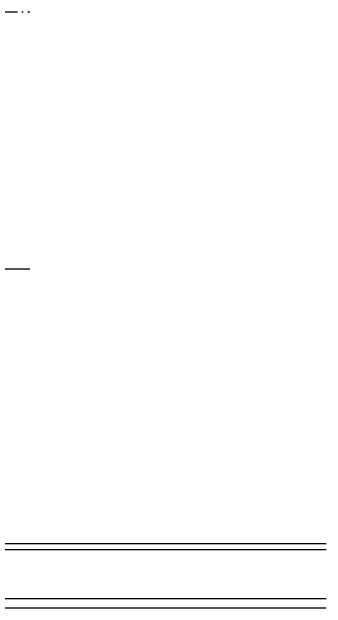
# Model space of a CAD drawing. Extents: x 198753 to 882193, y -399300 to 132460.
# Drawn here: x 414169 to 419311, y -78895 to -69145 of the extents above; entities that cross this region are included whole.
import ezdxf

# ---------------------------------------------------------------- set-up
doc = ezdxf.new("R2010")
doc.units = 0
doc.header["$LTSCALE"] = 1000
doc.header["$MEASUREMENT"] = 0
doc.linetypes.add('DOTE', pattern=[2.42, 2, -0.2, 0.02, -0.2])
doc.layers.add('04-不打印_辅助线', color=165, linetype='Continuous', plot=False)
doc.layers.add('A_AXIS-轴线', color=36, linetype='DOTE')

msp = doc.modelspace()

# ---------------------------------------------------------------- linework, layer by layer
at = {"layer": '04-不打印_辅助线', "color": 251}
for p, q in [((419311, -77844.9), (338573.5, -77844.9)), ((419311, -77944.9), (338573.5, -77944.9)), ((419311, -78744.9), (338573.5, -78744.9)), ((419311, -78894.9), (338573.5, -78894.9))]:
    msp.add_line(p, q, dxfattribs=at)
at = {"layer": 'A_AXIS-轴线', "ltscale": 0.4}
for p, q in [((407654.9, -69144.9), (414462.8, -69144.9)), ((410109.6, -73344.9), (414462.8, -73344.9))]:
    msp.add_line(p, q, dxfattribs=at)

doc.saveas('drawing.dxf')
